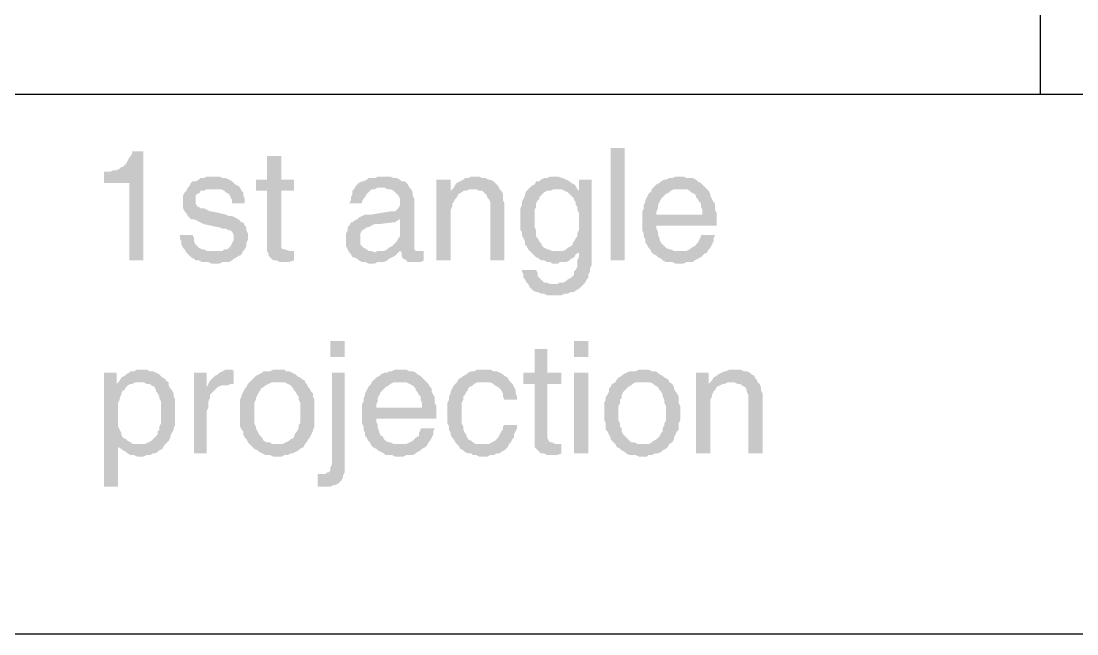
# Model space of a CAD drawing. Header units: millimetres. Extents: x 7018 to 13530, y 4187 to 5692.
# Drawn here: x 12959.73 to 12989.83, y 4971.52 to 4989 of the extents above; entities that cross this region are included whole.
import ezdxf

# ---------------------------------------------------------------- set-up
doc = ezdxf.new("R2010")
doc.units = ezdxf.units.MM

msp = doc.modelspace()

# ---------------------------------------------------------------- hatches: boundary and pattern name
at = {"transparency": 33554559}
for points in [[(12963.22, 4985.287), (12962.904, 4985.287), (12962.904, 4985.242), (12962.859, 4985.152), (12962.814, 4985.107), (12962.769, 4985.016), (12962.724, 4984.926), (12962.678, 4984.881), (12962.633, 4984.836), (12962.588, 4984.836), (12962.543, 4984.791), (12962.453, 4984.746), (12962.363, 4984.746), (12962.272, 4984.701), (12962.092, 4984.701), (12962.092, 4984.385), (12962.814, 4984.385), (12962.814, 4982.173), (12963.22, 4982.173)], [(12976.534, 4982.173), (12976.534, 4985.378), (12976.94, 4985.378), (12976.94, 4982.173)], [(12967.147, 4985.152), (12966.74, 4985.152), (12966.74, 4984.475), (12966.424, 4984.475), (12966.424, 4984.159), (12966.74, 4984.159), (12966.74, 4982.444), (12966.786, 4982.354), (12966.786, 4982.309), (12966.831, 4982.263), (12966.876, 4982.218), (12966.921, 4982.173), (12967.011, 4982.173), (12967.101, 4982.128), (12967.372, 4982.128), (12967.508, 4982.173), (12967.508, 4982.444), (12967.372, 4982.444), (12967.237, 4982.489), (12967.192, 4982.489), (12967.147, 4982.534), (12967.147, 4984.159), (12967.508, 4984.159), (12967.508, 4984.475), (12967.147, 4984.475)], [(12965.206, 4984.565), (12965.025, 4984.565), (12964.935, 4984.52), (12964.845, 4984.52), (12964.8, 4984.475), (12964.709, 4984.43), (12964.619, 4984.43), (12964.574, 4984.385), (12964.529, 4984.294), (12964.484, 4984.249), (12964.439, 4984.159), (12964.394, 4984.114), (12964.348, 4984.024), (12964.348, 4983.662), (12964.394, 4983.572), (12964.439, 4983.527), (12964.484, 4983.437), (12964.529, 4983.392), (12964.574, 4983.347), (12964.664, 4983.347), (12964.755, 4983.301), (12964.845, 4983.256), (12964.935, 4983.211), (12965.341, 4983.121), (12965.386, 4983.121), (12965.477, 4983.076), (12965.567, 4983.076), (12965.657, 4983.031), (12965.702, 4983.031), (12965.747, 4982.986), (12965.793, 4982.895), (12965.793, 4982.76), (12965.747, 4982.67), (12965.702, 4982.579), (12965.657, 4982.534), (12965.612, 4982.489), (12965.522, 4982.489), (12965.477, 4982.444), (12965.251, 4982.444), (12964.439, 4982.399), (12964.484, 4982.354), (12964.529, 4982.309), (12964.574, 4982.263), (12964.664, 4982.218), (12964.709, 4982.173), (12964.8, 4982.173), (12964.89, 4982.128), (12965.07, 4982.128), (12965.161, 4982.083), (12965.386, 4982.083), (12965.477, 4982.128), (12965.657, 4982.128), (12965.747, 4982.173), (12965.793, 4982.218), (12965.883, 4982.263), (12965.928, 4982.309), (12965.973, 4982.309), (12966.018, 4982.354), (12966.063, 4982.444), (12966.109, 4982.489), (12966.154, 4982.579), (12966.154, 4982.67), (12966.199, 4982.76), (12966.199, 4982.85), (12966.199, 4982.94), (12966.154, 4983.031), (12966.154, 4983.121), (12966.109, 4983.166), (12966.063, 4983.256), (12966.018, 4983.256), (12965.973, 4983.301), (12965.928, 4983.347), (12965.838, 4983.392), (12965.747, 4983.437), (12965.657, 4983.437), (12965.567, 4983.482), (12965.161, 4983.572), (12965.116, 4983.572), (12965.025, 4983.617), (12964.935, 4983.662), (12964.845, 4983.662), (12964.8, 4983.708), (12964.755, 4983.708), (12964.709, 4983.798), (12964.709, 4984.024), (12964.755, 4984.069), (12964.845, 4984.114), (12964.845, 4984.159), (12964.935, 4984.159), (12965.025, 4984.204), (12965.206, 4984.204), (12965.973, 4984.249), (12965.928, 4984.294), (12965.838, 4984.339), (12965.793, 4984.385), (12965.747, 4984.43), (12965.657, 4984.475), (12965.567, 4984.52), (12965.477, 4984.52), (12965.386, 4984.565), (12965.296, 4984.565)], [(12970.08, 4984.565), (12969.9, 4984.565), (12969.809, 4984.52), (12969.629, 4984.52), (12969.584, 4984.475), (12969.493, 4984.43), (12969.448, 4984.43), (12969.358, 4984.385), (12969.313, 4984.339), (12969.268, 4984.294), (12969.223, 4984.204), (12969.178, 4984.159), (12969.178, 4984.069), (12969.132, 4983.978), (12969.132, 4983.888), (12969.087, 4983.798), (12969.448, 4983.798), (12969.448, 4983.843), (12969.493, 4983.933), (12969.539, 4983.978), (12969.584, 4984.069), (12969.629, 4984.114), (12969.674, 4984.159), (12969.719, 4984.204), (12969.809, 4984.204), (12969.9, 4984.249), (12970.802, 4984.249), (12970.757, 4984.339), (12970.712, 4984.385), (12970.667, 4984.43), (12970.577, 4984.43), (12970.531, 4984.475), (12970.441, 4984.52), (12970.351, 4984.52), (12970.261, 4984.565), (12970.17, 4984.565)], [(12972.698, 4984.565), (12972.562, 4984.565), (12972.472, 4984.52), (12972.382, 4984.52), (12972.337, 4984.475), (12972.247, 4984.43), (12972.156, 4984.385), (12972.111, 4984.339), (12972.066, 4984.249), (12971.976, 4984.159), (12972.292, 4984.114), (12972.337, 4984.159), (12972.427, 4984.159), (12972.517, 4984.204), (12973.375, 4984.204), (12973.33, 4984.294), (12973.285, 4984.339), (12973.239, 4984.385), (12973.194, 4984.43), (12973.104, 4984.475), (12973.059, 4984.475), (12972.969, 4984.52), (12972.878, 4984.52), (12972.788, 4984.565)], [(12974.954, 4984.565), (12974.819, 4984.565), (12974.729, 4984.52), (12974.639, 4984.52), (12974.548, 4984.475), (12974.503, 4984.43), (12974.413, 4984.43), (12974.368, 4984.339), (12974.277, 4984.294), (12974.232, 4984.249), (12974.187, 4984.204), (12975.135, 4984.204), (12975.225, 4984.159), (12975.315, 4984.114), (12975.631, 4984.159), (12975.586, 4984.204), (12975.586, 4984.204), (12975.541, 4984.294), (12975.496, 4984.339), (12975.406, 4984.385), (12975.361, 4984.43), (12975.27, 4984.475), (12975.18, 4984.52), (12975.135, 4984.52), (12975.045, 4984.565)], [(12978.52, 4984.565), (12978.384, 4984.565), (12978.294, 4984.52), (12978.204, 4984.52), (12978.114, 4984.475), (12978.069, 4984.475), (12977.978, 4984.43), (12977.933, 4984.385), (12977.843, 4984.339), (12977.798, 4984.294), (12977.707, 4984.204), (12978.7, 4984.204), (12978.791, 4984.159), (12978.836, 4984.114), (12978.926, 4984.069), (12978.971, 4984.024), (12978.971, 4983.978), (12979.016, 4983.933), (12979.061, 4983.843), (12979.107, 4983.798), (12979.107, 4983.708), (12979.152, 4983.617), (12979.152, 4983.482), (12977.437, 4983.482), (12977.437, 4983.031), (12977.482, 4982.94), (12977.482, 4982.85), (12977.527, 4982.76), (12977.527, 4982.67), (12977.572, 4982.624), (12977.617, 4982.534), (12977.662, 4982.489), (12977.707, 4982.399), (12978.52, 4982.444), (12978.339, 4982.444), (12978.249, 4982.489), (12978.204, 4982.489), (12978.114, 4982.534), (12978.069, 4982.579), (12977.978, 4982.67), (12977.978, 4982.67), (12977.933, 4982.76), (12977.933, 4982.805), (12977.888, 4982.895), (12977.888, 4982.986), (12977.843, 4983.076), (12977.843, 4983.166), (12979.558, 4983.166), (12979.558, 4983.527), (12979.513, 4983.617), (12979.513, 4983.798), (12979.468, 4983.843), (12979.423, 4983.933), (12979.377, 4984.024), (12979.377, 4984.069), (12979.332, 4984.159), (12979.287, 4984.204), (12979.242, 4984.249), (12979.152, 4984.339), (12979.107, 4984.385), (12979.016, 4984.43), (12978.971, 4984.475), (12978.881, 4984.52), (12978.7, 4984.52), (12978.61, 4984.565)], [(12971.976, 4984.475), (12971.57, 4984.475), (12971.57, 4982.173), (12971.976, 4982.173), (12971.976, 4983.392), (12971.976, 4983.617), (12972.021, 4983.708), (12972.021, 4983.798), (12972.066, 4983.843), (12972.111, 4983.933), (12972.156, 4983.978), (12972.156, 4983.978), (12972.201, 4984.069), (12972.292, 4984.114), (12971.976, 4984.159)], [(12975.992, 4984.475), (12975.631, 4984.475), (12975.631, 4984.159), (12975.315, 4984.114), (12975.361, 4984.069), (12975.406, 4984.024), (12975.496, 4983.933), (12975.496, 4983.888), (12975.541, 4983.843), (12975.541, 4983.753), (12975.586, 4983.708), (12975.586, 4983.617), (12975.631, 4983.527), (12975.631, 4983.031), (12975.586, 4982.94), (12975.586, 4982.85), (12975.541, 4982.805), (12975.496, 4982.715), (12975.451, 4982.67), (12975.451, 4982.624), (12975.406, 4982.579), (12975.315, 4982.534), (12975.27, 4982.489), (12975.18, 4982.444), (12975, 4982.444), (12975.631, 4982.399), (12975.631, 4982.263), (12975.586, 4982.173), (12975.586, 4981.993), (12975.541, 4981.902), (12975.496, 4981.857), (12975.496, 4981.767), (12975.451, 4981.722), (12975.406, 4981.677), (12975.315, 4981.632), (12975.27, 4981.586), (12975.18, 4981.541), (12975.09, 4981.541), (12975, 4981.496), (12974.909, 4981.496), (12975.767, 4981.496), (12975.812, 4981.541), (12975.857, 4981.632), (12975.902, 4981.677), (12975.902, 4981.767), (12975.947, 4981.857), (12975.947, 4981.947), (12975.992, 4982.038), (12975.992, 4982.309)], [(12965.973, 4984.249), (12965.206, 4984.204), (12965.432, 4984.204), (12965.522, 4984.159), (12965.567, 4984.114), (12965.567, 4984.114), (12965.657, 4984.069), (12965.702, 4983.978), (12965.747, 4983.888), (12965.747, 4983.798), (12966.109, 4983.798), (12966.109, 4983.933), (12966.063, 4984.024), (12966.063, 4984.114), (12966.018, 4984.159)], [(12970.802, 4984.249), (12969.99, 4984.249), (12970.08, 4984.249), (12970.17, 4984.204), (12970.261, 4984.204), (12970.351, 4984.159), (12970.396, 4984.114), (12970.441, 4984.069), (12970.486, 4984.024), (12970.531, 4983.933), (12970.531, 4983.753), (12970.486, 4983.662), (12970.441, 4983.617), (12970.396, 4983.572), (12970.261, 4983.572), (12969.719, 4983.482), (12969.539, 4983.482), (12969.448, 4983.437), (12969.358, 4983.392), (12969.313, 4983.347), (12970.531, 4983.347), (12970.531, 4982.94), (12970.531, 4982.85), (12970.486, 4982.805), (12970.441, 4982.715), (12970.396, 4982.67), (12970.306, 4982.579), (12970.306, 4982.579), (12970.216, 4982.534), (12970.17, 4982.489), (12970.08, 4982.444), (12969.9, 4982.444), (12969.809, 4982.399), (12969.087, 4982.399), (12969.132, 4982.354), (12969.178, 4982.263), (12969.223, 4982.263), (12969.313, 4982.218), (12969.358, 4982.173), (12969.448, 4982.128), (12969.539, 4982.128), (12969.629, 4982.083), (12969.809, 4982.083), (12969.9, 4982.128), (12970.08, 4982.128), (12970.17, 4982.173), (12970.216, 4982.218), (12970.306, 4982.263), (12970.396, 4982.309), (12970.441, 4982.354), (12970.486, 4982.399), (12970.531, 4982.444), (12970.983, 4982.444), (12970.938, 4982.489), (12970.938, 4983.933), (12970.893, 4984.024), (12970.893, 4984.114), (12970.847, 4984.204)], [(12973.375, 4984.204), (12972.608, 4984.204), (12972.698, 4984.204), (12972.788, 4984.159), (12972.878, 4984.159), (12972.923, 4984.114), (12972.969, 4984.069), (12973.014, 4984.024), (12973.014, 4983.978), (12973.059, 4983.933), (12973.104, 4983.843), (12973.104, 4982.173), (12973.51, 4982.173), (12973.51, 4983.798), (12973.465, 4983.888), (12973.465, 4984.069), (12973.42, 4984.159)], [(12974.187, 4984.204), (12974.142, 4984.159), (12974.097, 4984.069), (12974.097, 4984.024), (12974.052, 4983.933), (12974.007, 4983.843), (12974.007, 4983.753), (12973.962, 4983.662), (12973.962, 4983.031), (12974.007, 4982.986), (12974.007, 4982.895), (12974.052, 4982.805), (12974.097, 4982.715), (12974.097, 4982.624), (12974.142, 4982.579), (12974.187, 4982.489), (12974.232, 4982.444), (12974.277, 4982.399), (12974.368, 4982.309), (12974.413, 4982.263), (12974.503, 4982.218), (12974.548, 4982.173), (12974.639, 4982.173), (12974.729, 4982.128), (12974.819, 4982.128), (12974.864, 4982.083), (12975.045, 4982.083), (12975.09, 4982.128), (12975.27, 4982.128), (12975.361, 4982.173), (12975.406, 4982.218), (12975.496, 4982.263), (12975.541, 4982.354), (12975.631, 4982.399), (12975.631, 4982.399), (12975, 4982.444), (12974.864, 4982.444), (12974.774, 4982.489), (12974.729, 4982.489), (12974.639, 4982.534), (12974.593, 4982.579), (12974.548, 4982.67), (12974.503, 4982.715), (12974.458, 4982.805), (12974.413, 4982.85), (12974.413, 4983.031), (12974.368, 4983.121), (12974.368, 4983.617), (12974.413, 4983.708), (12974.413, 4983.798), (12974.458, 4983.888), (12974.503, 4983.933), (12974.503, 4983.978), (12974.548, 4984.024), (12974.593, 4984.069), (12974.639, 4984.114), (12974.729, 4984.159), (12974.819, 4984.159), (12974.909, 4984.204), (12975, 4984.204)], [(12977.707, 4984.204), (12977.707, 4984.159), (12977.662, 4984.114), (12977.617, 4984.069), (12977.572, 4983.978), (12977.527, 4983.888), (12977.527, 4983.843), (12977.482, 4983.753), (12977.482, 4983.662), (12977.437, 4983.572), (12977.437, 4983.482), (12977.843, 4983.482), (12977.843, 4983.572), (12977.888, 4983.662), (12977.888, 4983.753), (12977.933, 4983.843), (12977.978, 4983.933), (12978.023, 4983.978), (12978.069, 4984.024), (12978.114, 4984.069), (12978.204, 4984.114), (12978.249, 4984.159), (12978.339, 4984.204), (12978.52, 4984.204)], [(12969.313, 4983.347), (12969.223, 4983.301), (12969.178, 4983.256), (12969.132, 4983.256), (12969.087, 4983.166), (12969.042, 4983.121), (12969.042, 4983.031), (12968.997, 4982.94), (12968.997, 4982.76), (12968.997, 4982.579), (12969.042, 4982.489), (12969.087, 4982.399), (12969.809, 4982.399), (12969.719, 4982.444), (12969.629, 4982.444), (12969.584, 4982.489), (12969.493, 4982.534), (12969.448, 4982.579), (12969.403, 4982.624), (12969.403, 4982.94), (12969.448, 4983.031), (12969.539, 4983.076), (12969.584, 4983.121), (12969.629, 4983.121), (12969.719, 4983.166), (12969.809, 4983.211), (12969.945, 4983.211), (12970.306, 4983.256), (12970.396, 4983.256), (12970.441, 4983.301), (12970.531, 4983.347)], [(12964.619, 4982.895), (12964.258, 4982.895), (12964.258, 4982.805), (12964.303, 4982.715), (12964.303, 4982.624), (12964.348, 4982.534), (12964.394, 4982.489), (12964.439, 4982.399), (12965.251, 4982.444), (12965.025, 4982.444), (12964.935, 4982.489), (12964.89, 4982.489), (12964.8, 4982.534), (12964.755, 4982.579), (12964.709, 4982.624), (12964.664, 4982.715), (12964.664, 4982.805)], [(12979.513, 4982.895), (12979.107, 4982.895), (12979.107, 4982.85), (12979.061, 4982.76), (12979.016, 4982.67), (12978.971, 4982.624), (12978.926, 4982.579), (12978.836, 4982.534), (12978.791, 4982.489), (12978.7, 4982.444), (12978.52, 4982.444), (12977.707, 4982.399), (12977.707, 4982.399), (12977.753, 4982.354), (12977.843, 4982.309), (12977.888, 4982.263), (12977.978, 4982.218), (12978.023, 4982.173), (12978.114, 4982.128), (12978.294, 4982.128), (12978.384, 4982.083), (12978.61, 4982.083), (12978.7, 4982.128), (12978.881, 4982.128), (12978.926, 4982.173), (12979.016, 4982.218), (12979.107, 4982.263), (12979.152, 4982.309), (12979.197, 4982.354), (12979.287, 4982.399), (12979.332, 4982.489), (12979.377, 4982.534), (12979.423, 4982.624), (12979.468, 4982.715), (12979.468, 4982.805)], [(12970.983, 4982.444), (12970.531, 4982.444), (12970.577, 4982.399), (12971.073, 4982.444), (12971.028, 4982.444)], [(12971.208, 4982.444), (12971.073, 4982.444), (12970.577, 4982.399), (12970.577, 4982.309), (12970.622, 4982.218), (12970.667, 4982.218), (12970.712, 4982.173), (12970.757, 4982.128), (12971.118, 4982.128), (12971.208, 4982.173)], [(12974.413, 4981.902), (12974.007, 4981.902), (12974.007, 4981.857), (12974.052, 4981.767), (12974.052, 4981.677), (12974.097, 4981.632), (12974.142, 4981.541), (12974.187, 4981.496), (12974.232, 4981.406), (12974.277, 4981.361), (12974.323, 4981.316), (12974.413, 4981.27), (12974.458, 4981.27), (12974.548, 4981.225), (12974.639, 4981.225), (12974.729, 4981.18), (12975.135, 4981.18), (12975.225, 4981.225), (12975.315, 4981.225), (12975.406, 4981.27), (12975.496, 4981.27), (12975.541, 4981.316), (12975.631, 4981.361), (12975.677, 4981.406), (12975.722, 4981.451), (12975.767, 4981.496), (12974.819, 4981.496), (12974.729, 4981.541), (12974.639, 4981.541), (12974.593, 4981.586), (12974.548, 4981.632), (12974.458, 4981.722), (12974.458, 4981.812)], [(12968.952, 4979.42), (12968.952, 4979.871), (12968.546, 4979.871), (12968.546, 4979.42)], [(12975.902, 4979.42), (12975.902, 4979.871), (12975.496, 4979.871), (12975.496, 4979.42)], [(12974.729, 4979.646), (12974.368, 4979.646), (12974.368, 4978.969), (12974.052, 4978.969), (12974.052, 4978.653), (12974.368, 4978.653), (12974.368, 4976.848), (12974.413, 4976.802), (12974.458, 4976.757), (12974.503, 4976.712), (12974.548, 4976.667), (12974.639, 4976.667), (12974.729, 4976.622), (12975, 4976.622), (12975.135, 4976.667), (12975.135, 4976.938), (12974.954, 4976.938), (12974.864, 4976.983), (12974.819, 4976.983), (12974.774, 4977.028), (12974.729, 4977.118), (12974.729, 4978.653), (12975.135, 4978.653), (12975.135, 4978.969), (12974.729, 4978.969)], [(12962.453, 4978.969), (12962.092, 4978.969), (12962.092, 4975.719), (12962.498, 4975.719), (12962.498, 4976.893), (12963.085, 4976.938), (12962.904, 4976.938), (12962.859, 4976.983), (12962.769, 4977.028), (12962.724, 4977.073), (12962.633, 4977.118), (12962.588, 4977.209), (12962.588, 4977.254), (12962.543, 4977.344), (12962.498, 4977.434), (12962.498, 4978.111), (12962.543, 4978.201), (12962.543, 4978.247), (12962.588, 4978.337), (12962.588, 4978.382), (12962.633, 4978.472), (12962.678, 4978.472), (12962.724, 4978.563), (12962.769, 4978.608), (12962.859, 4978.653), (12962.453, 4978.653)], [(12963.13, 4979.059), (12963.04, 4979.059), (12962.949, 4979.014), (12962.859, 4979.014), (12962.814, 4978.969), (12962.724, 4978.924), (12962.678, 4978.878), (12962.588, 4978.833), (12962.543, 4978.743), (12962.498, 4978.698), (12962.453, 4978.653), (12962.904, 4978.653), (12962.994, 4978.698), (12963.085, 4978.698), (12963.852, 4978.743), (12963.852, 4978.788), (12963.762, 4978.833), (12963.717, 4978.878), (12963.671, 4978.924), (12963.581, 4978.969), (12963.491, 4979.014), (12963.401, 4979.014), (12963.31, 4979.059), (12963.22, 4979.059)], [(12965.025, 4978.969), (12964.664, 4978.969), (12964.664, 4976.667), (12965.025, 4976.667), (12965.025, 4977.886), (12965.07, 4977.976), (12965.07, 4978.156), (12965.116, 4978.247), (12965.116, 4978.337), (12965.161, 4978.382), (12965.206, 4978.427), (12965.251, 4978.472), (12965.296, 4978.517), (12965.341, 4978.563), (12965.025, 4978.563)], [(12965.657, 4979.059), (12965.567, 4979.059), (12965.477, 4979.014), (12965.386, 4978.969), (12965.341, 4978.924), (12965.251, 4978.878), (12965.206, 4978.833), (12965.116, 4978.743), (12965.116, 4978.743), (12965.07, 4978.653), (12965.793, 4978.653), (12965.793, 4979.014), (12965.747, 4979.059)], [(12967.011, 4979.059), (12966.921, 4979.059), (12966.831, 4979.014), (12966.65, 4979.014), (12966.605, 4978.969), (12966.515, 4978.924), (12966.424, 4978.878), (12966.379, 4978.833), (12966.334, 4978.788), (12966.244, 4978.698), (12966.244, 4978.698), (12966.199, 4978.653), (12966.154, 4978.563), (12966.109, 4978.517), (12966.063, 4978.427), (12966.018, 4978.337), (12966.018, 4978.292), (12965.973, 4978.201), (12965.973, 4977.434), (12966.018, 4977.344), (12966.063, 4977.299), (12966.063, 4977.209), (12966.109, 4977.118), (12966.154, 4977.073), (12966.199, 4976.983), (12966.244, 4976.938), (12967.011, 4976.938), (12966.876, 4976.938), (12966.831, 4976.983), (12966.74, 4976.983), (12966.65, 4977.028), (12966.605, 4977.118), (12966.56, 4977.163), (12966.515, 4977.209), (12966.47, 4977.299), (12966.424, 4977.389), (12966.424, 4977.434), (12966.379, 4977.525), (12966.379, 4978.111), (12966.424, 4978.201), (12966.424, 4978.247), (12966.47, 4978.337), (12966.515, 4978.427), (12966.56, 4978.472), (12966.56, 4978.517), (12966.65, 4978.563), (12966.695, 4978.608), (12966.786, 4978.653), (12966.876, 4978.698), (12967.011, 4978.698), (12967.824, 4978.743), (12967.733, 4978.788), (12967.688, 4978.833), (12967.598, 4978.878), (12967.553, 4978.924), (12967.462, 4978.969), (12967.372, 4979.014), (12967.282, 4979.014), (12967.237, 4979.059), (12967.147, 4979.059)], [(12968.952, 4978.969), (12968.591, 4978.969), (12968.591, 4976.351), (12968.546, 4976.261), (12968.546, 4976.171), (12968.501, 4976.125), (12968.455, 4976.125), (12968.41, 4976.08), (12968.185, 4976.08), (12968.185, 4975.719), (12968.546, 4975.719), (12968.636, 4975.764), (12968.681, 4975.764), (12968.771, 4975.809), (12968.816, 4975.855), (12968.862, 4975.9), (12968.907, 4975.99), (12968.907, 4976.035), (12968.952, 4976.125), (12968.952, 4976.351)], [(12970.531, 4979.059), (12970.396, 4979.059), (12970.306, 4979.014), (12970.216, 4979.014), (12970.17, 4978.969), (12970.08, 4978.969), (12969.99, 4978.924), (12969.945, 4978.878), (12969.854, 4978.833), (12969.809, 4978.788), (12969.719, 4978.698), (12970.712, 4978.698), (12970.802, 4978.653), (12970.893, 4978.608), (12970.938, 4978.563), (12970.983, 4978.517), (12970.983, 4978.472), (12971.028, 4978.427), (12971.073, 4978.337), (12971.118, 4978.292), (12971.118, 4978.201), (12971.163, 4978.111), (12971.163, 4977.976), (12969.448, 4977.976), (12969.448, 4977.525), (12969.493, 4977.434), (12969.493, 4977.344), (12969.539, 4977.254), (12969.539, 4977.163), (12969.584, 4977.118), (12969.629, 4977.028), (12969.674, 4976.983), (12969.719, 4976.893), (12970.531, 4976.938), (12970.351, 4976.938), (12970.261, 4976.983), (12970.216, 4976.983), (12970.125, 4977.028), (12970.08, 4977.073), (12970.035, 4977.163), (12969.99, 4977.163), (12969.945, 4977.254), (12969.945, 4977.299), (12969.9, 4977.389), (12969.9, 4977.479), (12969.854, 4977.57), (12969.854, 4977.66), (12971.57, 4977.66), (12971.57, 4978.021), (12971.524, 4978.111), (12971.524, 4978.292), (12971.479, 4978.337), (12971.434, 4978.427), (12971.434, 4978.517), (12971.389, 4978.563), (12971.344, 4978.653), (12971.299, 4978.698), (12971.254, 4978.743), (12971.163, 4978.833), (12971.118, 4978.878), (12971.028, 4978.924), (12970.983, 4978.969), (12970.893, 4979.014), (12970.802, 4979.014), (12970.712, 4979.059), (12970.622, 4979.059)], [(12972.923, 4979.059), (12972.743, 4979.059), (12972.653, 4979.014), (12972.562, 4979.014), (12972.472, 4978.969), (12972.427, 4978.924), (12972.337, 4978.878), (12972.292, 4978.833), (12972.201, 4978.788), (12972.156, 4978.698), (12973.104, 4978.698), (12973.194, 4978.653), (12973.239, 4978.608), (12973.33, 4978.563), (12973.375, 4978.517), (12973.42, 4978.472), (12973.465, 4978.382), (12973.465, 4978.292), (12973.51, 4978.201), (12973.871, 4978.201), (12973.871, 4978.292), (12973.826, 4978.382), (12973.826, 4978.472), (12973.781, 4978.563), (12973.736, 4978.653), (12973.691, 4978.698), (12973.646, 4978.743), (12973.6, 4978.833), (12973.6, 4978.833), (12973.51, 4978.878), (12973.465, 4978.924), (12973.375, 4978.969), (12973.285, 4979.014), (12973.194, 4979.014), (12973.104, 4979.059), (12973.014, 4979.059)], [(12975.902, 4976.667), (12975.902, 4978.969), (12975.496, 4978.969), (12975.496, 4976.667)], [(12977.437, 4979.059), (12977.346, 4979.059), (12977.256, 4979.014), (12977.076, 4979.014), (12976.985, 4978.969), (12976.895, 4978.924), (12976.85, 4978.878), (12976.76, 4978.833), (12976.715, 4978.788), (12976.669, 4978.698), (12976.669, 4978.698), (12976.579, 4978.653), (12976.534, 4978.563), (12976.489, 4978.517), (12976.489, 4978.427), (12976.444, 4978.337), (12976.399, 4978.292), (12976.399, 4978.201), (12976.354, 4978.111), (12976.354, 4977.615), (12976.399, 4977.525), (12976.399, 4977.344), (12976.444, 4977.299), (12976.489, 4977.209), (12976.534, 4977.118), (12976.534, 4977.073), (12976.624, 4976.983), (12976.669, 4976.938), (12977.437, 4976.938), (12977.301, 4976.938), (12977.211, 4976.983), (12977.121, 4976.983), (12977.076, 4977.028), (12976.985, 4977.118), (12976.94, 4977.163), (12976.895, 4977.209), (12976.85, 4977.299), (12976.85, 4977.389), (12976.805, 4977.434), (12976.805, 4977.525), (12976.76, 4977.615), (12976.76, 4978.021), (12976.805, 4978.111), (12976.805, 4978.201), (12976.85, 4978.247), (12976.85, 4978.337), (12976.895, 4978.427), (12976.94, 4978.472), (12976.985, 4978.517), (12977.031, 4978.563), (12977.121, 4978.608), (12977.166, 4978.653), (12977.256, 4978.698), (12977.437, 4978.698), (12978.204, 4978.743), (12978.159, 4978.788), (12978.069, 4978.833), (12978.023, 4978.878), (12977.933, 4978.924), (12977.888, 4978.969), (12977.798, 4979.014), (12977.707, 4979.014), (12977.617, 4979.059), (12977.527, 4979.059)], [(12979.332, 4978.969), (12978.971, 4978.969), (12978.971, 4976.667), (12979.377, 4976.667), (12979.377, 4977.886), (12979.377, 4978.201), (12979.423, 4978.292), (12979.423, 4978.337), (12979.468, 4978.427), (12979.513, 4978.472), (12979.513, 4978.472), (12979.558, 4978.563), (12979.648, 4978.608), (12979.332, 4978.653)], [(12980.054, 4979.059), (12979.919, 4979.059), (12979.829, 4979.014), (12979.784, 4979.014), (12979.693, 4978.969), (12979.603, 4978.924), (12979.558, 4978.878), (12979.468, 4978.833), (12979.423, 4978.743), (12979.332, 4978.653), (12979.648, 4978.608), (12979.738, 4978.653), (12979.784, 4978.653), (12979.874, 4978.698), (12980.731, 4978.698), (12980.686, 4978.788), (12980.641, 4978.833), (12980.641, 4978.878), (12980.551, 4978.924), (12980.506, 4978.969), (12980.415, 4979.014), (12980.325, 4979.014), (12980.235, 4979.059), (12980.145, 4979.059)], [(12963.852, 4978.743), (12963.085, 4978.698), (12963.22, 4978.698), (12963.31, 4978.653), (12963.401, 4978.653), (12963.446, 4978.608), (12963.536, 4978.563), (12963.581, 4978.472), (12963.581, 4978.427), (12963.626, 4978.382), (12963.671, 4978.292), (12963.671, 4978.247), (12963.717, 4978.156), (12963.717, 4977.84), (12963.717, 4977.525), (12963.671, 4977.434), (12963.671, 4977.344), (12963.626, 4977.299), (12963.626, 4977.209), (12963.581, 4977.163), (12963.536, 4977.118), (12963.491, 4977.073), (12963.446, 4977.028), (12963.355, 4976.983), (12963.265, 4976.938), (12963.085, 4976.938), (12962.498, 4976.893), (12962.498, 4976.848), (12962.588, 4976.802), (12962.633, 4976.757), (12962.724, 4976.712), (12962.769, 4976.667), (12962.859, 4976.622), (12962.949, 4976.622), (12963.04, 4976.577), (12963.22, 4976.577), (12963.31, 4976.622), (12963.401, 4976.622), (12963.491, 4976.667), (12963.536, 4976.667), (12963.626, 4976.712), (12963.671, 4976.757), (12963.762, 4976.802), (12963.807, 4976.893), (12963.852, 4976.938), (12963.897, 4976.983), (12963.942, 4977.028), (12963.987, 4977.118), (12963.987, 4977.163), (12964.032, 4977.254), (12964.078, 4977.344), (12964.078, 4977.389), (12964.123, 4977.479), (12964.123, 4978.201), (12964.078, 4978.292), (12964.078, 4978.382), (12964.032, 4978.472), (12963.987, 4978.517), (12963.942, 4978.608), (12963.942, 4978.698)], [(12965.07, 4978.653), (12965.025, 4978.563), (12965.341, 4978.563), (12965.432, 4978.608), (12965.612, 4978.608), (12965.702, 4978.653)], [(12967.824, 4978.743), (12967.011, 4978.698), (12967.237, 4978.698), (12967.327, 4978.653), (12967.417, 4978.608), (12967.462, 4978.563), (12967.508, 4978.472), (12967.553, 4978.427), (12967.598, 4978.337), (12967.643, 4978.292), (12967.643, 4978.201), (12967.688, 4978.111), (12967.688, 4977.525), (12967.643, 4977.479), (12967.643, 4977.389), (12967.598, 4977.299), (12967.553, 4977.254), (12967.508, 4977.163), (12967.508, 4977.118), (12967.417, 4977.073), (12967.372, 4977.028), (12967.282, 4976.983), (12967.192, 4976.938), (12966.244, 4976.938), (12966.334, 4976.848), (12966.379, 4976.802), (12966.47, 4976.757), (12966.515, 4976.712), (12966.605, 4976.667), (12966.695, 4976.622), (12966.831, 4976.622), (12966.921, 4976.577), (12967.147, 4976.577), (12967.237, 4976.622), (12967.327, 4976.622), (12967.417, 4976.667), (12967.462, 4976.667), (12967.553, 4976.712), (12967.643, 4976.757), (12967.688, 4976.802), (12967.778, 4976.848), (12967.824, 4976.938), (12967.824, 4976.938), (12967.869, 4976.983), (12967.914, 4977.073), (12967.959, 4977.118), (12968.004, 4977.209), (12968.049, 4977.299), (12968.049, 4977.344), (12968.094, 4977.434), (12968.094, 4977.84), (12968.094, 4978.201), (12968.049, 4978.292), (12968.049, 4978.382), (12968.004, 4978.427), (12967.959, 4978.517), (12967.914, 4978.563), (12967.869, 4978.653), (12967.824, 4978.698)], [(12969.719, 4978.698), (12969.719, 4978.653), (12969.674, 4978.608), (12969.629, 4978.563), (12969.584, 4978.472), (12969.539, 4978.382), (12969.539, 4978.337), (12969.493, 4978.247), (12969.493, 4978.156), (12969.448, 4978.066), (12969.448, 4977.976), (12969.854, 4977.976), (12969.854, 4978.066), (12969.9, 4978.156), (12969.9, 4978.247), (12969.945, 4978.337), (12969.99, 4978.427), (12970.035, 4978.472), (12970.08, 4978.517), (12970.125, 4978.563), (12970.216, 4978.608), (12970.261, 4978.653), (12970.351, 4978.698), (12970.531, 4978.698)], [(12972.156, 4978.698), (12972.111, 4978.653), (12972.066, 4978.608), (12972.021, 4978.517), (12971.976, 4978.427), (12971.976, 4978.382), (12971.931, 4978.292), (12971.931, 4978.201), (12971.885, 4978.111), (12971.885, 4977.525), (12971.931, 4977.434), (12971.931, 4977.344), (12971.976, 4977.254), (12971.976, 4977.209), (12972.021, 4977.118), (12972.066, 4977.073), (12972.111, 4976.983), (12972.156, 4976.938), (12972.923, 4976.938), (12972.698, 4976.938), (12972.608, 4976.983), (12972.562, 4977.028), (12972.472, 4977.073), (12972.427, 4977.163), (12972.427, 4977.209), (12972.382, 4977.254), (12972.337, 4977.344), (12972.337, 4977.434), (12972.292, 4977.525), (12972.292, 4978.111), (12972.337, 4978.201), (12972.337, 4978.292), (12972.382, 4978.337), (12972.427, 4978.427), (12972.472, 4978.472), (12972.472, 4978.517), (12972.517, 4978.563), (12972.608, 4978.608), (12972.653, 4978.653), (12972.743, 4978.698), (12972.923, 4978.698)], [(12978.204, 4978.743), (12977.437, 4978.698), (12977.662, 4978.698), (12977.753, 4978.653), (12977.798, 4978.608), (12977.888, 4978.563), (12977.933, 4978.472), (12977.978, 4978.427), (12978.023, 4978.337), (12978.023, 4978.292), (12978.069, 4978.201), (12978.069, 4978.111), (12978.114, 4978.021), (12978.114, 4977.615), (12978.069, 4977.525), (12978.069, 4977.479), (12978.023, 4977.389), (12978.023, 4977.299), (12977.978, 4977.254), (12977.933, 4977.163), (12977.888, 4977.118), (12977.843, 4977.073), (12977.753, 4977.028), (12977.707, 4976.983), (12977.617, 4976.938), (12976.669, 4976.938), (12976.715, 4976.848), (12976.805, 4976.802), (12976.85, 4976.757), (12976.94, 4976.712), (12976.985, 4976.667), (12977.076, 4976.622), (12977.256, 4976.622), (12977.346, 4976.577), (12977.572, 4976.577), (12977.617, 4976.622), (12977.707, 4976.622), (12977.798, 4976.667), (12977.888, 4976.667), (12977.978, 4976.712), (12978.023, 4976.757), (12978.114, 4976.802), (12978.159, 4976.848), (12978.204, 4976.938), (12978.204, 4976.938), (12978.294, 4976.983), (12978.339, 4977.073), (12978.339, 4977.118), (12978.384, 4977.209), (12978.43, 4977.299), (12978.475, 4977.344), (12978.475, 4977.525), (12978.52, 4977.615), (12978.52, 4977.84), (12978.52, 4978.021), (12978.475, 4978.111), (12978.475, 4978.292), (12978.43, 4978.382), (12978.384, 4978.427), (12978.339, 4978.517), (12978.339, 4978.563), (12978.294, 4978.653), (12978.204, 4978.698)], [(12980.731, 4978.698), (12979.964, 4978.698), (12980.054, 4978.698), (12980.145, 4978.653), (12980.235, 4978.653), (12980.28, 4978.608), (12980.37, 4978.563), (12980.37, 4978.563), (12980.415, 4978.472), (12980.415, 4978.427), (12980.461, 4978.337), (12980.461, 4976.667), (12980.867, 4976.667), (12980.867, 4978.382), (12980.822, 4978.472), (12980.822, 4978.563), (12980.776, 4978.653)], [(12971.524, 4977.389), (12971.118, 4977.389), (12971.118, 4977.344), (12971.073, 4977.254), (12971.073, 4977.163), (12970.983, 4977.118), (12970.938, 4977.073), (12970.893, 4977.028), (12970.802, 4976.983), (12970.712, 4976.938), (12970.531, 4976.938), (12969.719, 4976.893), (12969.719, 4976.893), (12969.764, 4976.848), (12969.854, 4976.802), (12969.9, 4976.757), (12969.99, 4976.712), (12970.08, 4976.667), (12970.125, 4976.622), (12970.306, 4976.622), (12970.396, 4976.577), (12970.622, 4976.577), (12970.712, 4976.622), (12970.893, 4976.622), (12970.983, 4976.667), (12971.028, 4976.712), (12971.118, 4976.757), (12971.163, 4976.802), (12971.254, 4976.848), (12971.299, 4976.893), (12971.344, 4976.983), (12971.389, 4977.028), (12971.434, 4977.118), (12971.479, 4977.209), (12971.479, 4977.299)], [(12973.871, 4977.479), (12973.51, 4977.479), (12973.465, 4977.434), (12973.465, 4977.344), (12973.42, 4977.299), (12973.375, 4977.209), (12973.33, 4977.118), (12973.285, 4977.073), (12973.239, 4977.028), (12973.149, 4976.983), (12973.059, 4976.938), (12972.156, 4976.938), (12972.201, 4976.893), (12972.247, 4976.802), (12972.337, 4976.757), (12972.382, 4976.712), (12972.472, 4976.667), (12972.562, 4976.667), (12972.608, 4976.622), (12972.698, 4976.622), (12972.788, 4976.577), (12973.014, 4976.577), (12973.104, 4976.622), (12973.194, 4976.622), (12973.285, 4976.667), (12973.375, 4976.667), (12973.42, 4976.712), (12973.51, 4976.757), (12973.555, 4976.802), (12973.6, 4976.848), (12973.646, 4976.938), (12973.691, 4976.983), (12973.736, 4977.073), (12973.781, 4977.118), (12973.781, 4977.209), (12973.826, 4977.299), (12973.871, 4977.389)]]:
    msp.add_hatch(color=256, dxfattribs=at).paths.add_polyline_path(points)

# ---------------------------------------------------------------- linework, layer by layer
msp.add_line((12988.78, 5242.873), (12988.78, 4986.912))
for points in [[(12661.493, 4986.912), (13057.931, 4986.912)], [(12661.493, 4971.522), (13010.564, 4971.522)]]:
    msp.add_lwpolyline(points)

doc.saveas('drawing.dxf')
